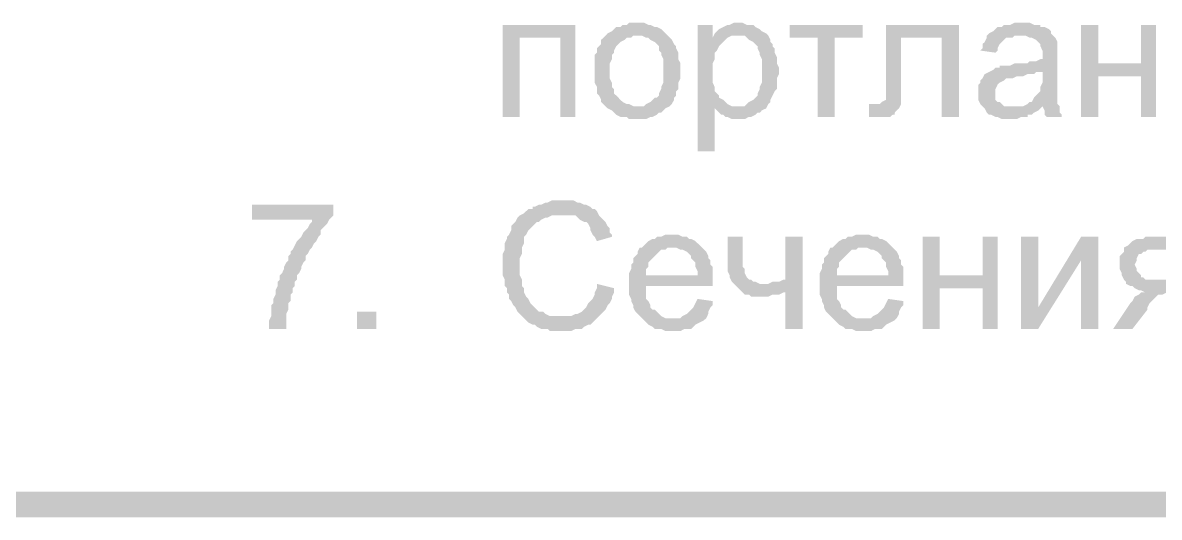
# Model space of a CAD drawing. Header units: millimetres. Extents: x -383313 to -161684, y -117025 to 99224.
# Drawn here: x -353014 to -350768, y -36104 to -35126 of the extents above; entities that cross this region are included whole.
import ezdxf

# ---------------------------------------------------------------- set-up
doc = ezdxf.new("R2010")
doc.units = ezdxf.units.MM
doc.header["$MEASUREMENT"] = 0
doc.layers.add('PDF_Solid Fills', color=7, linetype='Continuous')

# ---------------------------------------------------------------- blocks, each defined once
blk = doc.blocks.new('A$Cf5759c35')
at = {"layer": 'PDF_Solid Fills'}
for points in [[(6540.3, -16865.6), (6396.4, -16865.6), (6396.4, -17047.6), (6430.3, -17047.6), (6430.3, -16891), (6510.7, -16891)], [(6663.1, -16861.4), (6663.1, -16861.4), (6646.2, -16861.4), (6641.9, -16865.6), (6633.5, -16865.6), (6629.2, -16869.8), (6620.8, -16869.8), (6616.5, -16874.1), (6612.3, -16878.3), (6603.8, -16882.5), (6603.8, -16882.5), (6599.6, -16886.8), (6663.1, -16886.8), (6663.1, -16886.8), (6671.6, -16886.8), (6680, -16891), (6684.3, -16891), (6688.5, -16895.2), (6697, -16899.5), (6701.2, -16903.7), (6705.4, -16907.9), (6705.4, -16916.4), (6709.7, -16920.6), (6709.7, -16924.9), (6713.9, -16933.3), (6713.9, -16941.8), (6713.9, -16946), (6713.9, -16954.5), (6713.9, -16958.7), (6713.9, -16967.2), (6713.9, -16975.7), (6713.9, -16979.9), (6709.7, -16988.4), (6709.7, -16992.6), (6705.4, -17001.1), (6705.4, -17005.3), (6701.2, -17009.5), (6697, -17009.5), (6692.7, -17013.8), (6688.5, -17018), (6680, -17022.2), (6675.8, -17026.5), (6667.3, -17026.5), (6663.1, -17026.5), (6599.6, -17026.5), (6603.8, -17030.7), (6612.3, -17034.9), (6616.5, -17039.2), (6620.8, -17043.4), (6629.2, -17047.6), (6633.5, -17047.6), (6641.9, -17047.6), (6646.2, -17051.9), (6654.6, -17051.9), (6663.1, -17051.9), (6667.3, -17051.9), (6671.6, -17051.9), (6680, -17051.9), (6688.5, -17047.6), (6692.7, -17047.6), (6701.2, -17043.4), (6705.4, -17039.2), (6709.7, -17039.2), (6713.9, -17034.9), (6718.1, -17030.7), (6726.6, -17026.5), (6730.8, -17022.2), (6735.1, -17013.8), (6735.1, -17009.5), (6735.1, -17009.5), (6739.3, -17005.3), (6739.3, -16996.8), (6743.5, -16992.6), (6743.5, -16984.1), (6743.5, -16979.9), (6747.8, -16971.4), (6747.8, -16963), (6747.8, -16954.5), (6747.8, -16950.3), (6747.8, -16941.8), (6743.5, -16933.3), (6743.5, -16924.9), (6743.5, -16920.6), (6739.3, -16912.2), (6739.3, -16907.9), (6735.1, -16903.7), (6730.8, -16895.2), (6726.6, -16891), (6722.4, -16886.8), (6718.1, -16882.5), (6713.9, -16878.3), (6709.7, -16874.1), (6701.2, -16869.8), (6697, -16869.8), (6688.5, -16865.6), (6684.3, -16865.6), (6675.8, -16861.4), (6671.6, -16861.4)], [(6811.3, -16865.6), (6781.6, -16865.6), (6781.6, -17115.4), (6815.5, -17115.4), (6815.5, -17030.7), (6857.8, -17026.5), (6853.6, -17026.5), (6849.4, -17026.5), (6840.9, -17022.2), (6836.7, -17018), (6832.4, -17013.8), (6824, -17009.5), (6824, -17005.3), (6819.7, -17001.1), (6815.5, -16996.8), (6815.5, -16988.4), (6811.3, -16979.9), (6811.3, -16975.7), (6811.3, -16967.2), (6811.3, -16958.7), (6811.3, -16954.5), (6811.3, -16946), (6811.3, -16941.8), (6815.5, -16933.3), (6815.5, -16924.9), (6815.5, -16920.6), (6819.7, -16916.4), (6824, -16907.9), (6828.2, -16903.7), (6832.4, -16899.5), (6836.7, -16895.2), (6840.9, -16891), (6811.3, -16891)], [(6862.1, -16861.4), (6862.1, -16861.4), (6853.6, -16861.4), (6845.1, -16865.6), (6840.9, -16865.6), (6832.4, -16869.8), (6832.4, -16869.8), (6824, -16874.1), (6819.7, -16878.3), (6815.5, -16882.5), (6862.1, -16886.8), (6866.3, -16886.8), (6874.8, -16886.8), (6879, -16891), (6883.2, -16895.2), (6891.7, -16899.5), (6895.9, -16903.7), (6900.2, -16907.9), (6900.2, -16912.2), (6904.4, -16920.6), (6904.4, -16924.9), (6908.6, -16933.3), (6908.6, -16937.6), (6908.6, -16946), (6908.6, -16954.5), (6908.6, -16958.7), (6908.6, -16967.2), (6908.6, -16975.7), (6908.6, -16979.9), (6904.4, -16988.4), (6904.4, -16992.6), (6900.2, -17001.1), (6900.2, -17005.3), (6895.9, -17009.5), (6891.7, -17013.8), (6883.2, -17018), (6879, -17022.2), (6874.8, -17026.5), (6866.3, -17026.5), (6857.8, -17026.5), (6815.5, -17030.7), (6815.5, -17030.7), (6824, -17039.2), (6828.2, -17043.4), (6832.4, -17043.4), (6836.7, -17047.6), (6840.9, -17047.6), (6849.4, -17051.9), (6853.6, -17051.9), (6862.1, -17051.9), (6862.1, -17051.9), (6870.5, -17051.9), (6874.8, -17051.9), (6883.2, -17047.6), (6887.5, -17047.6), (6895.9, -17043.4), (6900.2, -17039.2), (6904.4, -17039.2), (6908.6, -17034.9), (6917.1, -17030.7), (6921.3, -17022.2), (6925.6, -17018), (6925.6, -17013.8), (6929.8, -17005.3), (6929.8, -17005.3), (6934, -16996.8), (6938.3, -16992.6), (6938.3, -16984.1), (6938.3, -16975.7), (6938.3, -16971.4), (6942.5, -16963), (6942.5, -16954.5), (6942.5, -16954.5), (6942.5, -16950.3), (6938.3, -16941.8), (6938.3, -16933.3), (6938.3, -16929.1), (6934, -16920.6), (6934, -16912.2), (6929.8, -16907.9), (6929.8, -16903.7), (6925.6, -16899.5), (6925.6, -16895.2), (6921.3, -16886.8), (6917.1, -16882.5), (6908.6, -16878.3), (6904.4, -16874.1), (6904.4, -16874.1), (6895.9, -16869.8), (6891.7, -16865.6), (6883.2, -16865.6), (6879, -16865.6), (6870.5, -16861.4)], [(7107.6, -16865.6), (6963.7, -16865.6), (6963.7, -16891), (7018.7, -16891), (7018.7, -17047.6), (7052.6, -17047.6), (7052.6, -16891), (7107.6, -16891)], [(7298.1, -16865.6), (7154.2, -16865.6), (7154.2, -17013.8), (7154.2, -17013.8), (7145.7, -17018), (7145.7, -17018), (7141.5, -17022.2), (7133, -17022.2), (7120.3, -17022.2), (7120.3, -17047.6), (7124.5, -17047.6), (7133, -17047.6), (7137.2, -17047.6), (7145.7, -17047.6), (7145.7, -17047.6), (7154.2, -17047.6), (7162.6, -17047.6), (7166.9, -17043.4), (7171.1, -17043.4), (7171.1, -17039.2), (7175.3, -17034.9), (7179.6, -17030.7), (7183.8, -17022.2), (7183.8, -17018), (7183.8, -17013.8), (7183.8, -17009.5), (7183.8, -17001.1), (7183.8, -16992.6), (7183.8, -16984.1), (7183.8, -16891), (7264.2, -16891)], [(7425.1, -16861.4), (7425.1, -16861.4), (7408.2, -16861.4), (7399.7, -16865.6), (7395.5, -16865.6), (7387, -16865.6), (7382.8, -16869.8), (7374.3, -16869.8), (7370.1, -16874.1), (7365.8, -16878.3), (7357.4, -16882.5), (7353.1, -16886.8), (7416.6, -16886.8), (7420.9, -16886.8), (7429.3, -16886.8), (7437.8, -16891), (7442, -16891), (7450.5, -16895.2), (7454.7, -16899.5), (7454.7, -16899.5), (7459, -16903.7), (7459, -16907.9), (7463.2, -16916.4), (7463.2, -16924.9), (7463.2, -16924.9), (7463.2, -16933.3), (7459, -16933.3), (7450.5, -16937.6), (7446.3, -16937.6), (7437.8, -16937.6), (7433.6, -16941.8), (7425.1, -16941.8), (7416.6, -16941.8), (7408.2, -16941.8), (7399.7, -16946), (7391.2, -16946), (7387, -16946), (7378.5, -16946), (7378.5, -16950.3), (7370.1, -16950.3), (7365.8, -16954.5), (7463.2, -16958.7), (7463.2, -16967.2), (7463.2, -16971.4), (7463.2, -16979.9), (7459, -16988.4), (7459, -16992.6), (7459, -16996.8), (7454.7, -17001.1), (7450.5, -17005.3), (7446.3, -17009.5), (7442, -17018), (7437.8, -17018), (7433.6, -17022.2), (7425.1, -17026.5), (7463.2, -17026.5), (7463.2, -17026.5), (7467.4, -17034.9), (7467.4, -17043.4), (7471.7, -17047.6), (7501.3, -17047.6), (7501.3, -17043.4), (7497.1, -17039.2), (7497.1, -17030.7), (7497.1, -17026.5), (7492.8, -17022.2), (7492.8, -17018), (7492.8, -17013.8), (7492.8, -17009.5), (7492.8, -17001.1), (7492.8, -16992.6), (7492.8, -16984.1), (7492.8, -16971.4), (7492.8, -16929.1), (7492.8, -16929.1), (7492.8, -16920.6), (7492.8, -16912.2), (7492.8, -16907.9), (7492.8, -16903.7), (7492.8, -16899.5), (7488.6, -16891), (7484.4, -16886.8), (7480.1, -16882.5), (7480.1, -16878.3), (7475.9, -16874.1), (7467.4, -16869.8), (7459, -16869.8), (7459, -16865.6), (7450.5, -16865.6), (7446.3, -16865.6), (7437.8, -16861.4), (7429.3, -16861.4)], [(7573.3, -16865.6), (7539.4, -16865.6), (7539.4, -17047.6), (7573.3, -17047.6), (7573.3, -16967.2), (7657.9, -16967.2), (7573.3, -16941.8)], [(7687.6, -16865.6), (7657.9, -16865.6), (7657.9, -16941.8), (7573.3, -16941.8), (7657.9, -16967.2), (7657.9, -17047.6), (7687.6, -17047.6)], [(6599.6, -16886.8), (6595.4, -16891), (6591.1, -16895.2), (6591.1, -16903.7), (6586.9, -16907.9), (6582.7, -16912.2), (6582.7, -16920.6), (6578.4, -16924.9), (6578.4, -16933.3), (6578.4, -16941.8), (6578.4, -16950.3), (6578.4, -16958.7), (6578.4, -16958.7), (6578.4, -16967.2), (6578.4, -16975.7), (6578.4, -16979.9), (6582.7, -16988.4), (6582.7, -16996.8), (6582.7, -17001.1), (6586.9, -17005.3), (6591.1, -17013.8), (6591.1, -17018), (6595.4, -17022.2), (6599.6, -17026.5), (6663.1, -17026.5), (6658.9, -17026.5), (6654.6, -17026.5), (6646.2, -17022.2), (6641.9, -17022.2), (6633.5, -17018), (6629.2, -17013.8), (6625, -17009.5), (6625, -17009.5), (6620.8, -17005.3), (6616.5, -17001.1), (6616.5, -16992.6), (6612.3, -16988.4), (6612.3, -16979.9), (6608.1, -16971.4), (6608.1, -16967.2), (6608.1, -16958.7), (6608.1, -16954.5), (6608.1, -16946), (6608.1, -16941.8), (6612.3, -16933.3), (6612.3, -16924.9), (6616.5, -16920.6), (6616.5, -16916.4), (6620.8, -16907.9), (6625, -16903.7), (6625, -16903.7), (6629.2, -16899.5), (6637.7, -16895.2), (6641.9, -16891), (6650.4, -16891), (6654.6, -16886.8), (6663.1, -16886.8)], [(6815.5, -16882.5), (6811.3, -16891), (6840.9, -16891), (6849.4, -16886.8), (6853.6, -16886.8), (6862.1, -16886.8)], [(7353.1, -16886.8), (7353.1, -16891), (7348.9, -16899.5), (7344.7, -16903.7), (7344.7, -16912.2), (7340.4, -16916.4), (7370.1, -16920.6), (7374.3, -16916.4), (7374.3, -16912.2), (7378.5, -16903.7), (7382.8, -16899.5), (7387, -16895.2), (7391.2, -16891), (7395.5, -16891), (7403.9, -16891), (7408.2, -16886.8), (7416.6, -16886.8)], [(7365.8, -16954.5), (7357.4, -16958.7), (7357.4, -16958.7), (7348.9, -16963), (7344.7, -16971.4), (7340.4, -16975.7), (7340.4, -16979.9), (7336.2, -16984.1), (7336.2, -16992.6), (7336.2, -17001.1), (7336.2, -17001.1), (7336.2, -17009.5), (7336.2, -17013.8), (7340.4, -17022.2), (7344.7, -17026.5), (7348.9, -17030.7), (7353.1, -17039.2), (7353.1, -17039.2), (7357.4, -17043.4), (7361.6, -17043.4), (7370.1, -17047.6), (7374.3, -17047.6), (7382.8, -17051.9), (7391.2, -17051.9), (7399.7, -17051.9), (7403.9, -17051.9), (7412.4, -17051.9), (7420.9, -17047.6), (7425.1, -17047.6), (7433.6, -17047.6), (7433.6, -17043.4), (7442, -17043.4), (7446.3, -17039.2), (7454.7, -17034.9), (7459, -17030.7), (7403.9, -17026.5), (7403.9, -17026.5), (7395.5, -17026.5), (7387, -17026.5), (7382.8, -17022.2), (7378.5, -17018), (7374.3, -17018), (7370.1, -17013.8), (7370.1, -17005.3), (7370.1, -17001.1), (7370.1, -16996.8), (7370.1, -16992.6), (7374.3, -16984.1), (7374.3, -16984.1), (7378.5, -16979.9), (7387, -16975.7), (7391.2, -16971.4), (7395.5, -16971.4), (7403.9, -16971.4), (7412.4, -16967.2), (7416.6, -16967.2), (7425.1, -16967.2), (7433.6, -16963), (7437.8, -16963), (7446.3, -16963), (7450.5, -16958.7), (7459, -16958.7), (7463.2, -16958.7)], [(6062, -17221.2), (5901.1, -17221.2), (5901.1, -17250.8), (6023.9, -17250.8), (6019.6, -17250.8), (6019.6, -17255.1), (6015.4, -17259.3), (6011.2, -17267.8), (6006.9, -17272), (6002.7, -17276.2), (5998.5, -17284.7), (5994.2, -17288.9), (5990, -17293.2), (5985.8, -17301.6), (5981.5, -17310.1), (5977.3, -17314.3), (5977.3, -17318.6), (5973.1, -17322.8), (5973.1, -17331.3), (5968.8, -17335.5), (5964.6, -17344), (5964.6, -17348.2), (5960.4, -17356.7), (5956.1, -17360.9), (5956.1, -17369.4), (5951.9, -17373.6), (5951.9, -17382.1), (5947.7, -17390.5), (5947.7, -17394.8), (5947.7, -17399), (5943.4, -17407.5), (5943.4, -17415.9), (5939.2, -17420.2), (5939.2, -17428.6), (5939.2, -17437.1), (5939.2, -17441.3), (5935, -17449.8), (5935, -17454), (5935, -17462.5), (5935, -17466.7), (5968.8, -17466.7), (5968.8, -17466.7), (5968.8, -17458.3), (5968.8, -17449.8), (5968.8, -17445.6), (5968.8, -17437.1), (5973.1, -17428.6), (5973.1, -17424.4), (5973.1, -17415.9), (5977.3, -17411.7), (5977.3, -17403.2), (5977.3, -17399), (5981.5, -17394.8), (5981.5, -17386.3), (5985.8, -17382.1), (5985.8, -17373.6), (5990, -17369.4), (5990, -17360.9), (5994.2, -17356.7), (5998.5, -17348.2), (5998.5, -17344), (6002.7, -17335.5), (6006.9, -17331.3), (6006.9, -17322.8), (6011.2, -17318.6), (6015.4, -17310.1), (6019.6, -17305.9), (6023.9, -17297.4), (6028.1, -17293.2), (6032.3, -17284.7), (6036.6, -17280.5), (6036.6, -17272), (6040.8, -17267.8), (6045, -17263.5), (6049.3, -17259.3), (6053.5, -17250.8), (6057.7, -17246.6), (6062, -17242.4)], [(6514.9, -17212.7), (6514.9, -17212.7), (6493.8, -17212.7), (6485.3, -17217), (6481.1, -17217), (6472.6, -17221.2), (6468.4, -17221.2), (6459.9, -17225.4), (6455.7, -17225.4), (6455.7, -17229.7), (6447.2, -17229.7), (6443, -17233.9), (6438.7, -17238.1), (6430.3, -17242.4), (6426, -17246.6), (6421.8, -17255.1), (6417.6, -17259.3), (6413.3, -17263.5), (6413.3, -17272), (6413.3, -17272), (6409.1, -17280.5), (6404.9, -17284.7), (6404.9, -17288.9), (6400.6, -17297.4), (6400.6, -17305.9), (6400.6, -17310.1), (6396.4, -17318.6), (6396.4, -17322.8), (6396.4, -17331.3), (6396.4, -17339.7), (6396.4, -17348.2), (6396.4, -17352.4), (6396.4, -17360.9), (6400.6, -17369.4), (6400.6, -17373.6), (6400.6, -17382.1), (6404.9, -17386.3), (6404.9, -17394.8), (6409.1, -17399), (6409.1, -17407.5), (6409.1, -17407.5), (6413.3, -17411.7), (6417.6, -17420.2), (6421.8, -17424.4), (6426, -17432.9), (6430.3, -17437.1), (6434.5, -17441.3), (6438.7, -17445.6), (6510.7, -17441.3), (6506.5, -17441.3), (6502.2, -17441.3), (6493.8, -17441.3), (6489.5, -17441.3), (6481.1, -17437.1), (6476.8, -17432.9), (6468.4, -17432.9), (6464.1, -17428.6), (6459.9, -17424.4), (6455.7, -17420.2), (6451.4, -17415.9), (6447.2, -17407.5), (6443, -17403.2), (6438.7, -17394.8), (6438.7, -17394.8), (6438.7, -17386.3), (6434.5, -17382.1), (6434.5, -17373.6), (6434.5, -17369.4), (6430.3, -17360.9), (6430.3, -17356.7), (6430.3, -17348.2), (6430.3, -17339.7), (6430.3, -17339.7), (6430.3, -17331.3), (6430.3, -17327), (6434.5, -17318.6), (6434.5, -17310.1), (6434.5, -17305.9), (6438.7, -17297.4), (6438.7, -17293.2), (6438.7, -17284.7), (6443, -17280.5), (6447.2, -17272), (6451.4, -17267.8), (6455.7, -17263.5), (6459.9, -17259.3), (6464.1, -17255.1), (6468.4, -17255.1), (6472.6, -17250.8), (6481.1, -17246.6), (6485.3, -17246.6), (6493.8, -17242.4), (6498, -17242.4), (6506.5, -17242.4), (6514.9, -17242.4), (6586.9, -17242.4), (6582.7, -17233.9), (6578.4, -17229.7), (6574.2, -17229.7), (6570, -17225.4), (6561.5, -17221.2), (6557.3, -17221.2), (6548.8, -17217), (6544.6, -17217), (6536.1, -17212.7), (6527.6, -17212.7), (6523.4, -17212.7)], [(6586.9, -17242.4), (6514.9, -17242.4), (6540.3, -17242.4), (6544.6, -17246.6), (6548.8, -17250.8), (6557.3, -17255.1), (6561.5, -17255.1), (6565.7, -17259.3), (6570, -17267.8), (6570, -17272), (6574.2, -17280.5), (6578.4, -17284.7), (6582.7, -17293.2), (6612.3, -17284.7), (6612.3, -17280.5), (6608.1, -17276.2), (6608.1, -17267.8), (6603.8, -17263.5), (6599.6, -17255.1), (6595.4, -17250.8), (6591.1, -17246.6)], [(6730.8, -17280.5), (6730.8, -17280.5), (6718.1, -17280.5), (6709.7, -17284.7), (6701.2, -17284.7), (6697, -17288.9), (6692.7, -17288.9), (6684.3, -17293.2), (6680, -17297.4), (6675.8, -17301.6), (6671.6, -17305.9), (6730.8, -17305.9), (6735.1, -17305.9), (6739.3, -17305.9), (6747.8, -17310.1), (6752, -17310.1), (6760.5, -17314.3), (6764.7, -17318.6), (6768.9, -17322.8), (6768.9, -17327), (6773.2, -17331.3), (6777.4, -17335.5), (6777.4, -17344), (6781.6, -17352.4), (6781.6, -17360.9), (6680, -17360.9), (6811.3, -17360.9), (6811.3, -17352.4), (6811.3, -17344), (6807, -17339.7), (6807, -17331.3), (6802.8, -17327), (6802.8, -17322.8), (6798.6, -17314.3), (6794.3, -17310.1), (6790.1, -17305.9), (6785.9, -17301.6), (6781.6, -17297.4), (6777.4, -17293.2), (6768.9, -17288.9), (6764.7, -17288.9), (6760.5, -17284.7), (6752, -17284.7), (6743.5, -17280.5), (6739.3, -17280.5)], [(6870.5, -17284.7), (6840.9, -17284.7), (6840.9, -17352.4), (6845.1, -17360.9), (6845.1, -17365.1), (6849.4, -17373.6), (6853.6, -17377.8), (6912.9, -17377.8), (6904.4, -17377.8), (6895.9, -17373.6), (6891.7, -17373.6), (6887.5, -17369.4), (6883.2, -17369.4), (6879, -17365.1), (6874.8, -17356.7), (6874.8, -17352.4), (6874.8, -17348.2), (6870.5, -17344), (6870.5, -17335.5), (6870.5, -17327), (6870.5, -17318.6)], [(6989.1, -17284.7), (6955.2, -17284.7), (6955.2, -17369.4), (6951, -17369.4), (6942.5, -17373.6), (6934, -17373.6), (6929.8, -17373.6), (6921.3, -17377.8), (6917.1, -17377.8), (6912.9, -17377.8), (6853.6, -17377.8), (6857.8, -17382.1), (6862.1, -17386.3), (6866.3, -17390.5), (6955.2, -17394.8), (6955.2, -17466.7), (6989.1, -17466.7)], [(7107.6, -17280.5), (7107.6, -17280.5), (7094.9, -17280.5), (7086.4, -17284.7), (7078, -17284.7), (7073.7, -17288.9), (7069.5, -17288.9), (7061, -17293.2), (7056.8, -17297.4), (7052.6, -17301.6), (7048.3, -17305.9), (7107.6, -17305.9), (7111.8, -17305.9), (7116.1, -17305.9), (7124.5, -17310.1), (7128.8, -17310.1), (7137.2, -17314.3), (7141.5, -17318.6), (7145.7, -17322.8), (7145.7, -17327), (7149.9, -17331.3), (7154.2, -17335.5), (7154.2, -17344), (7158.4, -17352.4), (7158.4, -17360.9), (7056.8, -17360.9), (7188, -17360.9), (7188, -17352.4), (7188, -17344), (7183.8, -17339.7), (7183.8, -17331.3), (7179.6, -17327), (7179.6, -17322.8), (7175.3, -17314.3), (7171.1, -17310.1), (7166.9, -17305.9), (7162.6, -17301.6), (7158.4, -17297.4), (7154.2, -17293.2), (7145.7, -17288.9), (7141.5, -17288.9), (7137.2, -17284.7), (7128.8, -17284.7), (7120.3, -17280.5), (7116.1, -17280.5)], [(7260, -17284.7), (7226.1, -17284.7), (7226.1, -17466.7), (7260, -17466.7), (7260, -17386.3), (7344.7, -17386.3), (7260, -17360.9)], [(7374.3, -17284.7), (7344.7, -17284.7), (7344.7, -17360.9), (7260, -17360.9), (7344.7, -17386.3), (7344.7, -17466.7), (7374.3, -17466.7)], [(7573.3, -17284.7), (7539.4, -17284.7), (7454.7, -17424.4), (7420.9, -17466.7), (7454.7, -17466.7), (7539.4, -17331.3)], [(7763.8, -17284.7), (7666.4, -17284.7), (7662.2, -17288.9), (7649.5, -17288.9), (7641, -17293.2), (7636.8, -17297.4), (7632.5, -17301.6), (7632.5, -17301.6), (7624.1, -17305.9), (7734.1, -17310.1), (7734.1, -17369.4), (7700.3, -17369.4), (7628.3, -17373.6), (7628.3, -17377.8), (7636.8, -17382.1), (7641, -17382.1), (7645.2, -17386.3), (7653.7, -17390.5), (7657.9, -17390.5), (7666.4, -17394.8), (7662.2, -17394.8), (7734.1, -17394.8), (7734.1, -17466.7), (7763.8, -17466.7)], [(6671.6, -17305.9), (6667.3, -17305.9), (6663.1, -17314.3), (6663.1, -17318.6), (6658.9, -17322.8), (6654.6, -17327), (6654.6, -17335.5), (6650.4, -17339.7), (6650.4, -17348.2), (6646.2, -17356.7), (6646.2, -17360.9), (6646.2, -17369.4), (6646.2, -17377.8), (6646.2, -17386.3), (6646.2, -17390.5), (6646.2, -17399), (6650.4, -17407.5), (6650.4, -17411.7), (6654.6, -17420.2), (6654.6, -17424.4), (6658.9, -17432.9), (6663.1, -17437.1), (6667.3, -17441.3), (6671.6, -17445.6), (6730.8, -17445.6), (6730.8, -17445.6), (6722.4, -17445.6), (6718.1, -17445.6), (6709.7, -17441.3), (6705.4, -17437.1), (6701.2, -17432.9), (6697, -17428.6), (6692.7, -17428.6), (6688.5, -17424.4), (6688.5, -17420.2), (6684.3, -17411.7), (6680, -17407.5), (6680, -17399), (6680, -17390.5), (6680, -17382.1), (6811.3, -17382.1), (6811.3, -17382.1), (6811.3, -17377.8), (6811.3, -17369.4), (6811.3, -17360.9), (6680, -17360.9), (6680, -17356.7), (6680, -17348.2), (6684.3, -17344), (6684.3, -17335.5), (6688.5, -17331.3), (6692.7, -17327), (6697, -17322.8), (6701.2, -17318.6), (6705.4, -17314.3), (6709.7, -17310.1), (6718.1, -17310.1), (6722.4, -17305.9), (6730.8, -17305.9)], [(7048.3, -17305.9), (7044.1, -17305.9), (7039.9, -17314.3), (7039.9, -17318.6), (7035.6, -17322.8), (7031.4, -17327), (7031.4, -17335.5), (7027.2, -17339.7), (7027.2, -17348.2), (7022.9, -17356.7), (7022.9, -17360.9), (7022.9, -17369.4), (7022.9, -17377.8), (7022.9, -17386.3), (7022.9, -17390.5), (7022.9, -17399), (7027.2, -17407.5), (7027.2, -17411.7), (7031.4, -17420.2), (7031.4, -17424.4), (7035.6, -17432.9), (7039.9, -17437.1), (7044.1, -17441.3), (7048.3, -17445.6), (7107.6, -17445.6), (7107.6, -17445.6), (7099.1, -17445.6), (7094.9, -17445.6), (7086.4, -17441.3), (7082.2, -17437.1), (7078, -17432.9), (7073.7, -17428.6), (7069.5, -17428.6), (7065.3, -17424.4), (7065.3, -17420.2), (7061, -17411.7), (7056.8, -17407.5), (7056.8, -17399), (7056.8, -17390.5), (7056.8, -17382.1), (7188, -17382.1), (7188, -17382.1), (7188, -17377.8), (7188, -17369.4), (7188, -17360.9), (7056.8, -17360.9), (7056.8, -17356.7), (7056.8, -17348.2), (7061, -17344), (7061, -17335.5), (7065.3, -17331.3), (7069.5, -17327), (7073.7, -17322.8), (7078, -17318.6), (7082.2, -17314.3), (7086.4, -17310.1), (7094.9, -17310.1), (7099.1, -17305.9), (7107.6, -17305.9)], [(7624.1, -17305.9), (7624.1, -17314.3), (7619.8, -17318.6), (7615.6, -17322.8), (7615.6, -17331.3), (7615.6, -17339.7), (7615.6, -17344), (7615.6, -17348.2), (7619.8, -17356.7), (7619.8, -17360.9), (7624.1, -17369.4), (7628.3, -17373.6), (7700.3, -17369.4), (7700.3, -17369.4), (7687.6, -17369.4), (7683.3, -17369.4), (7674.9, -17369.4), (7666.4, -17369.4), (7662.2, -17365.1), (7657.9, -17365.1), (7657.9, -17360.9), (7653.7, -17356.7), (7649.5, -17352.4), (7649.5, -17348.2), (7645.2, -17339.7), (7645.2, -17339.7), (7649.5, -17331.3), (7649.5, -17327), (7653.7, -17318.6), (7657.9, -17318.6), (7662.2, -17314.3), (7666.4, -17314.3), (7670.6, -17310.1), (7679.1, -17310.1), (7691.8, -17310.1), (7734.1, -17310.1)], [(6582.7, -17377.8), (6582.7, -17377.8), (6582.7, -17386.3), (6578.4, -17394.8), (6578.4, -17399), (6574.2, -17407.5), (6570, -17411.7), (6565.7, -17415.9), (6561.5, -17424.4), (6557.3, -17428.6), (6557.3, -17428.6), (6553, -17432.9), (6544.6, -17437.1), (6540.3, -17437.1), (6531.9, -17441.3), (6527.6, -17441.3), (6519.2, -17441.3), (6510.7, -17441.3), (6438.7, -17445.6), (6443, -17449.8), (6447.2, -17454), (6455.7, -17458.3), (6459.9, -17458.3), (6464.1, -17462.5), (6472.6, -17466.7), (6476.8, -17466.7), (6485.3, -17466.7), (6489.5, -17471), (6498, -17471), (6506.5, -17471), (6514.9, -17471), (6514.9, -17471), (6523.4, -17471), (6531.9, -17471), (6540.3, -17466.7), (6544.6, -17466.7), (6553, -17466.7), (6557.3, -17462.5), (6565.7, -17458.3), (6570, -17458.3), (6574.2, -17454), (6578.4, -17449.8), (6582.7, -17445.6), (6586.9, -17441.3), (6591.1, -17437.1), (6595.4, -17432.9), (6599.6, -17428.6), (6603.8, -17420.2), (6608.1, -17415.9), (6612.3, -17407.5), (6612.3, -17403.2), (6616.5, -17394.8), (6616.5, -17386.3)], [(6866.3, -17390.5), (6870.5, -17394.8), (6874.8, -17399), (6883.2, -17399), (6887.5, -17403.2), (6895.9, -17403.2), (6904.4, -17403.2), (6908.6, -17403.2), (6912.9, -17403.2), (6921.3, -17403.2), (6929.8, -17399), (6934, -17399), (6942.5, -17399), (6951, -17394.8), (6955.2, -17394.8)], [(7662.2, -17394.8), (7657.9, -17394.8), (7653.7, -17399), (7645.2, -17403.2), (7641, -17411.7), (7636.8, -17415.9), (7602.9, -17466.7), (7641, -17466.7), (7670.6, -17428.6), (7670.6, -17424.4), (7674.9, -17415.9), (7679.1, -17411.7), (7683.3, -17407.5), (7687.6, -17403.2), (7691.8, -17399), (7696, -17399), (7700.3, -17399), (7708.7, -17394.8), (7717.2, -17394.8), (7734.1, -17394.8)], [(6781.6, -17407.5), (6781.6, -17407.5), (6777.4, -17415.9), (6773.2, -17424.4), (6768.9, -17428.6), (6764.7, -17432.9), (6760.5, -17437.1), (6760.5, -17437.1), (6752, -17441.3), (6747.8, -17445.6), (6739.3, -17445.6), (6730.8, -17445.6), (6671.6, -17445.6), (6671.6, -17445.6), (6675.8, -17449.8), (6680, -17454), (6684.3, -17458.3), (6692.7, -17462.5), (6697, -17466.7), (6705.4, -17466.7), (6709.7, -17466.7), (6718.1, -17471), (6726.6, -17471), (6730.8, -17471), (6730.8, -17471), (6739.3, -17471), (6747.8, -17471), (6756.2, -17466.7), (6760.5, -17466.7), (6768.9, -17466.7), (6773.2, -17462.5), (6777.4, -17458.3), (6785.9, -17454), (6785.9, -17454), (6794.3, -17449.8), (6798.6, -17445.6), (6802.8, -17437.1), (6802.8, -17432.9), (6807, -17424.4), (6811.3, -17420.2), (6811.3, -17411.7)], [(7158.4, -17407.5), (7158.4, -17407.5), (7154.2, -17415.9), (7149.9, -17424.4), (7145.7, -17428.6), (7141.5, -17432.9), (7137.2, -17437.1), (7137.2, -17437.1), (7128.8, -17441.3), (7124.5, -17445.6), (7116.1, -17445.6), (7107.6, -17445.6), (7048.3, -17445.6), (7048.3, -17445.6), (7052.6, -17449.8), (7056.8, -17454), (7061, -17458.3), (7069.5, -17462.5), (7073.7, -17466.7), (7082.2, -17466.7), (7086.4, -17466.7), (7094.9, -17471), (7103.4, -17471), (7107.6, -17471), (7107.6, -17471), (7116.1, -17471), (7124.5, -17471), (7133, -17466.7), (7137.2, -17466.7), (7145.7, -17466.7), (7149.9, -17462.5), (7154.2, -17458.3), (7162.6, -17454), (7162.6, -17454), (7171.1, -17449.8), (7175.3, -17445.6), (7179.6, -17437.1), (7179.6, -17432.9), (7183.8, -17424.4), (7188, -17420.2), (7188, -17411.7)]]:
    blk.add_hatch(color=8, dxfattribs=at).paths.add_polyline_path(points)
at = {"layer": 'PDF_Solid Fills', "color": 8, "lineweight": 13}
for points in [[(6540.3, -16865.6), (6510.7, -16891), (6540.3, -17047.6), (6510.7, -17047.6)], [(7298.1, -16865.6), (7264.2, -16891), (7298.1, -17047.6), (7264.2, -17047.6)], [(7425.1, -17026.5), (7403.9, -17026.5), (7463.2, -17026.5), (7459, -17030.7)], [(7454.7, -17284.7), (7420.9, -17284.7), (7454.7, -17424.4), (7420.9, -17466.7)], [(7573.3, -17284.7), (7539.4, -17331.3), (7573.3, -17466.7), (7539.4, -17466.7)], [(6108.5, -17466.7), (6108.5, -17432.9), (6146.6, -17466.7), (6146.6, -17432.9)], [(43421.1, -17839.3), (43370.3, -17788.5), (-13525.5, -17839.3)], [(43370.3, -17788.5), (-13525.5, -17839.3), (-13474.7, -17788.5)]]:
    blk.add_solid(points, dxfattribs=at)

msp = doc.modelspace()

# ---------------------------------------------------------------- block references
at = {"ltscale": 100}
msp.add_blockref('A$Cf5759c35', (-358461.97282, -18264.93104), dxfattribs=at)

doc.saveas('drawing.dxf')
